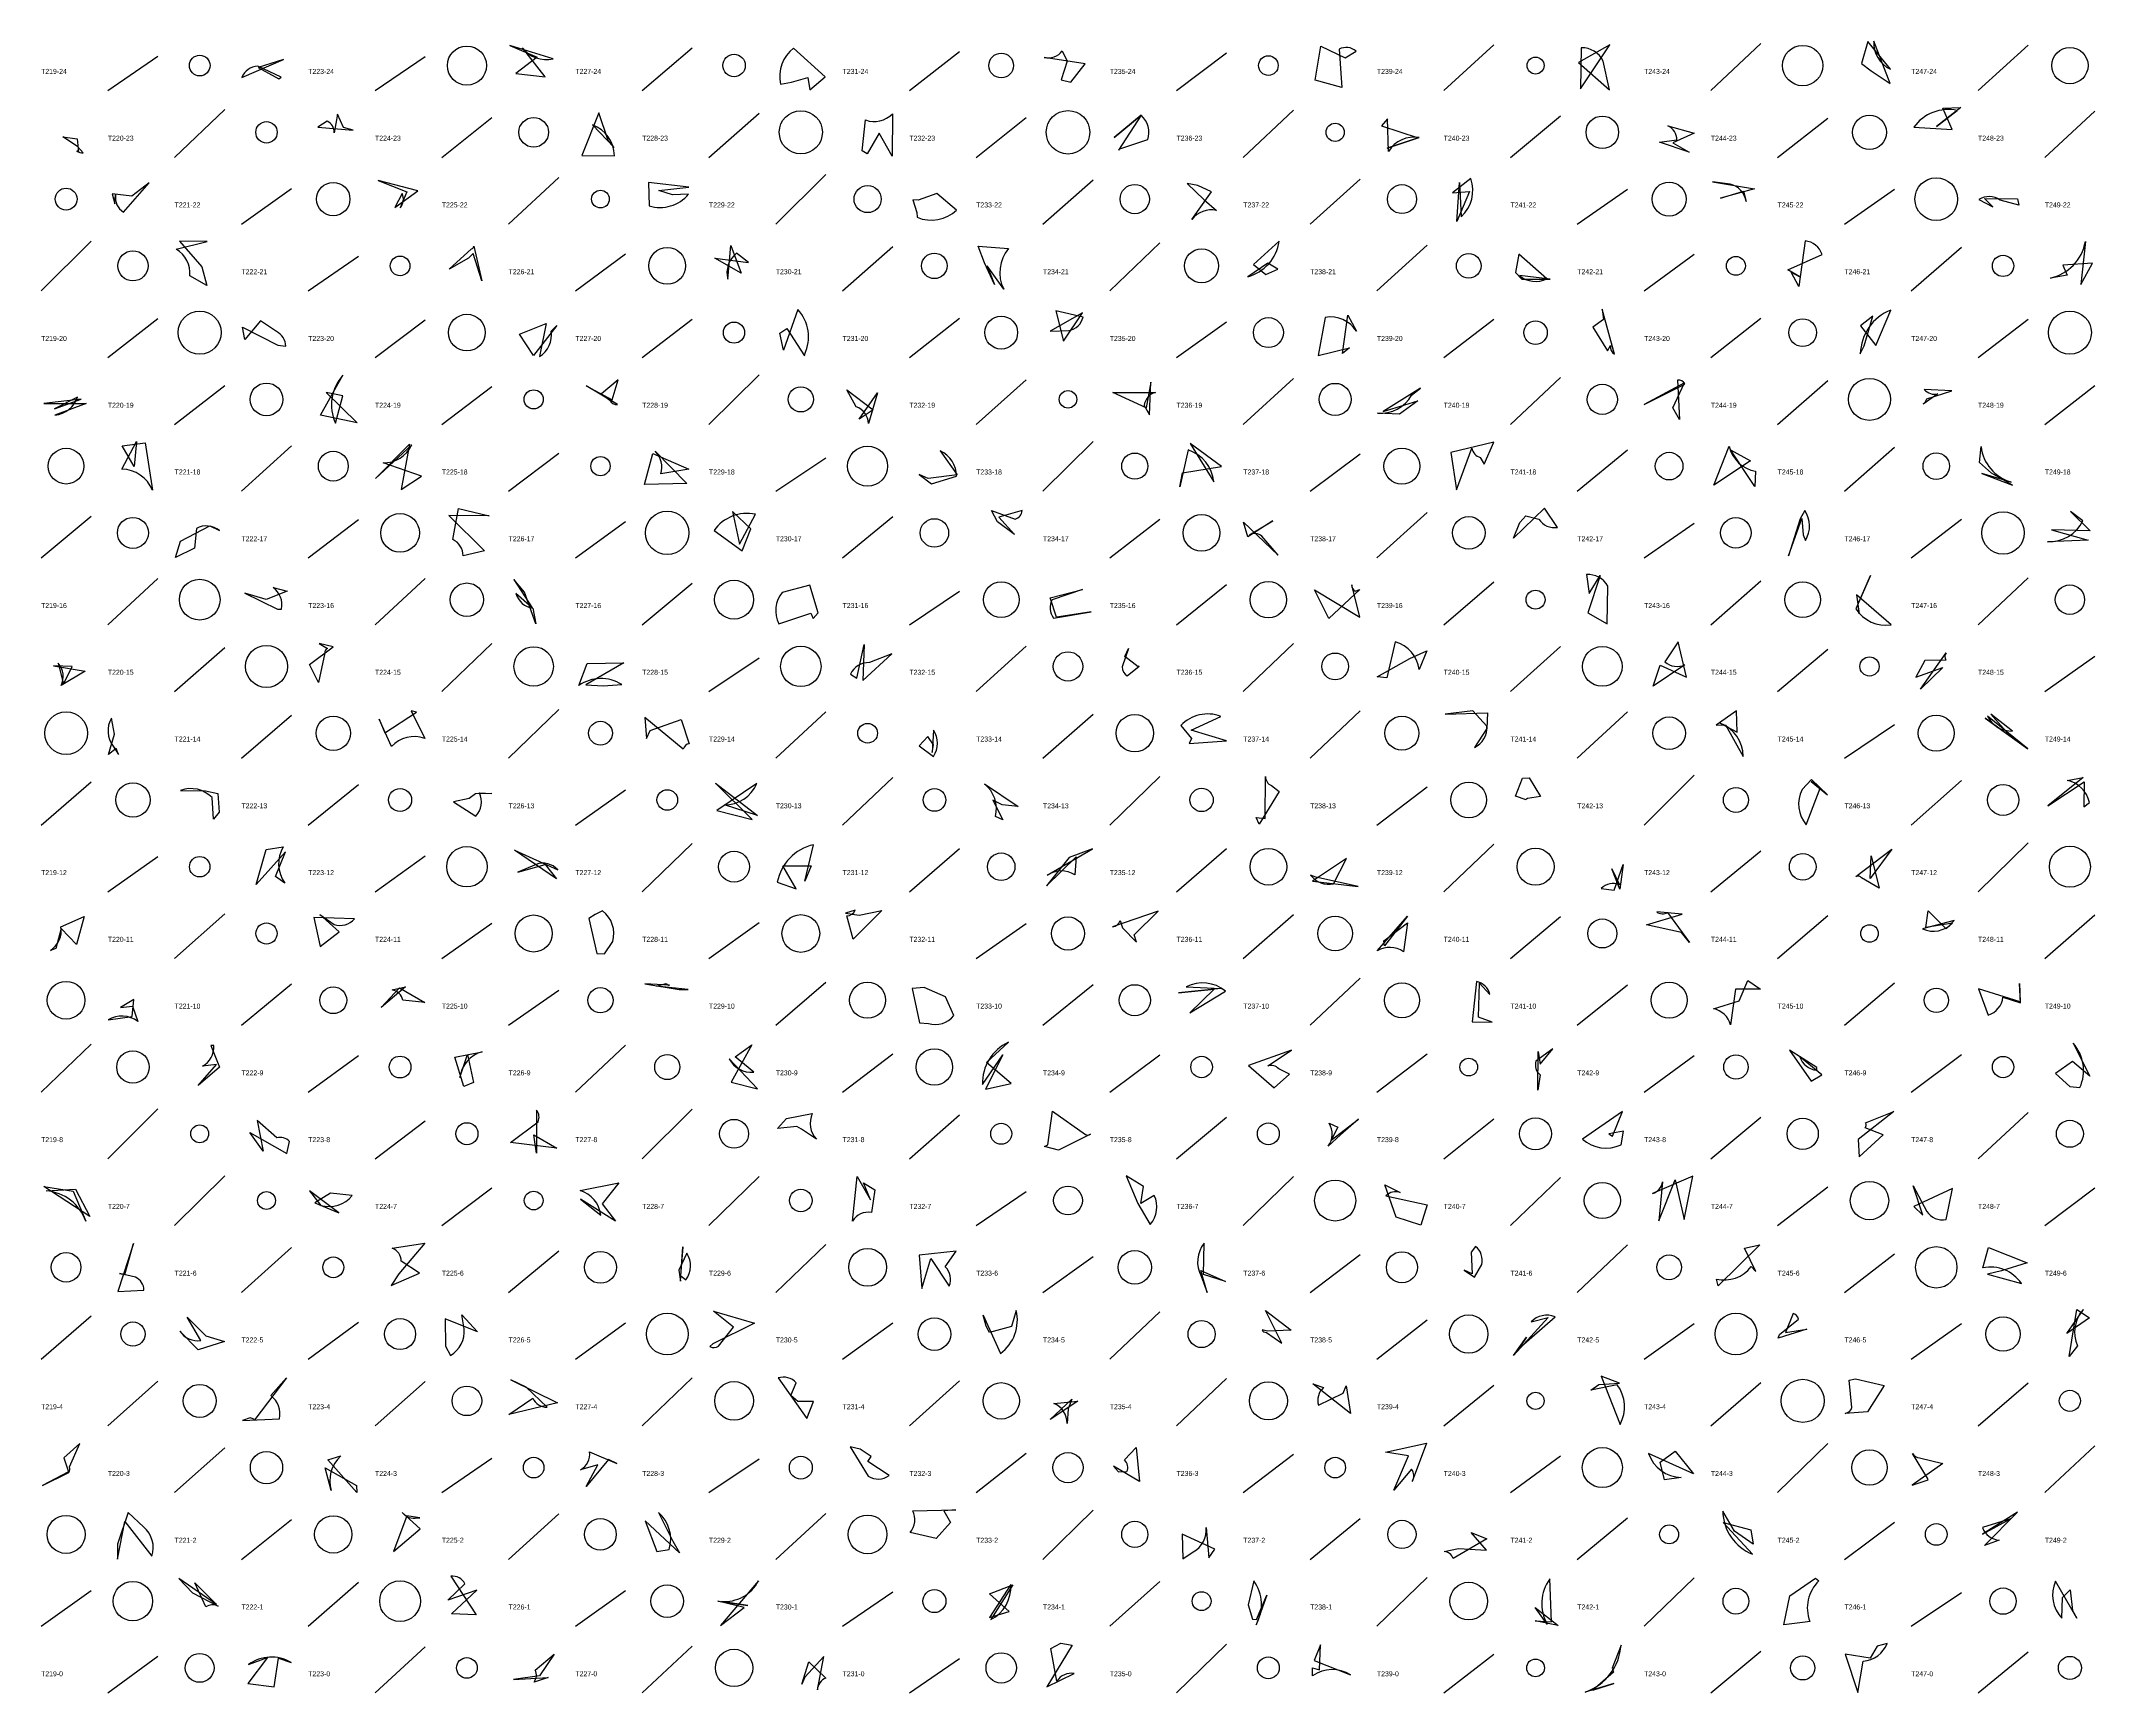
# Model space of a CAD drawing. Header units: millimetres. Extents: x -1 to 9990, y 0 to 15990.
# Drawn here: x 8760 to 9990, y 0 to 990 of the extents above; entities that cross this region are included whole.
import ezdxf

# ---------------------------------------------------------------- set-up
doc = ezdxf.new("R2010")
doc.units = ezdxf.units.MM
doc.layers.add('TEXT', color=3, linetype='Continuous')
doc.layers.add('WALL', color=1, linetype='Continuous')

msp = doc.modelspace()

# ---------------------------------------------------------------- linework, layer by layer
for points in [[(9044.3, 970.3), (9061.9, 968.3), (9048.3, 985.6, 0.3), (9066.6, 979.1), (9040.7, 987.1), (9057.1, 980.1)], [(9220.4, 960.4), (9229.6, 968.3), (9210.7, 985.4, 0.3), (9202.9, 963.9), (9209.5, 965.1), (9219.1, 967.8)], [(9526.4, 986.7), (9541, 979.7), (9547.5, 983.7, 0.3), (9537.4, 984.8), (9539, 961.9), (9523.1, 966.2)], [(9680.8, 976.9), (9699.2, 960.4), (9695.5, 977.6, 0.3), (9682.4, 985.6), (9681.9, 961.1), (9699.4, 987.4)], [(9855.9, 971.9), (9867.3, 964.2), (9857.5, 989.7, 0.3), (9867.5, 972.8), (9854.1, 989.4), (9850.3, 976.3)], [(8902.3, 967.1), (8903.8, 968.1), (8889.8, 974.7, 0.3), (8880.2, 967.8), (8905.2, 978.6), (8890.1, 973.9)], [(9376.7, 965.1), (9385.2, 976), (9360.7, 979.8, 0.3), (9371.6, 983.8), (9374.5, 977.7), (9371, 966.5)], [(9909.6, 949.8), (9895.2, 938.5), (9907.5, 948.1, 0.3), (9881.5, 938), (9904.5, 936.6), (9899, 949.5)], [(8941.2, 937.9), (8937.6, 945.9), (8935.5, 934.7, 0.3), (8931.4, 941.7), (8925.8, 938.1), (8947, 936.3)], [(9094, 946.7), (9083.8, 921.2), (9103.4, 921, 0.3), (9090.3, 939.5), (9103.2, 926), (9099.6, 930)], [(9254.8, 922.2), (9251.7, 924), (9253.7, 942.4, 0.3), (9269.9, 946.1), (9269.6, 920.7), (9262, 934.4)], [(9405.2, 924.3), (9406.1, 925.2), (9422.8, 930.6, 0.3), (9418.8, 945.2), (9402.6, 931.8), (9418.8, 945.2)], [(9584.7, 931.6), (9566.2, 925.5), (9585.3, 931.9, 0.3), (9566.9, 923.6), (9566.4, 943), (9562.7, 938.9)], [(9747, 923.1), (9729.2, 929.1), (9739.6, 930.4, 0.3), (9734.2, 938.9), (9749.9, 934.4), (9737.3, 928.8)], [(8781.6, 931.1), (8782.4, 923.1), (8781.5, 924, 0.3), (8785.3, 922.8), (8781.8, 926.5), (8773, 932.2)], [(8802.5, 898.2), (8804.1, 892.2), (8804.6, 897.5, 0.3), (8809.3, 887.2), (8824.7, 904.7), (8814.3, 896.8)], [(8961.9, 906.1), (8979, 899.4), (8975.1, 889.8, 0.3), (8976.2, 898.3), (8971.9, 889.9), (8985.7, 900)], [(9148, 902.1), (9123.8, 904.9), (9124.1, 890.9, 0.3), (9147.8, 898), (9138.2, 897.5), (9129.9, 900.1)], [(9282.1, 894.6), (9284.5, 887), (9284.6, 884.1, 0.3), (9308.3, 888.4), (9296.4, 898.4), (9285.3, 894.3)], [(9446.3, 904.3), (9456.5, 894.6), (9463.9, 888.2, 0.3), (9449.2, 882.7), (9460.9, 899.4), (9452.7, 903.2)], [(9607.9, 881.6), (9609.5, 905), (9610.4, 884.4, 0.3), (9616.3, 907.3), (9605.3, 898.7), (9615.4, 899.5)], [(9765.7, 895.5), (9779.6, 899.8), (9781.2, 893.6, 0.3), (9771.6, 903.9), (9761, 905.4), (9786.2, 901.2)], [(9943.7, 895.1), (9944.4, 891.4), (9933.2, 894.4, 0.3), (9920.5, 894.8), (9928.9, 890.3), (9923.9, 895.3)], [(8856.3, 854.5), (8859.3, 843.3), (8849, 849, 0.3), (8840.9, 865), (8859.5, 869.6), (8842.9, 869.8)], [(9016, 859.7), (9004.3, 853), (9017.8, 865.1, 0.3), (9019.1, 866.8), (9023.9, 846.1), (9018.7, 862.4)], [(9163.5, 859.7), (9183.6, 857.1), (9176.4, 862.6, 0.3), (9171.3, 847), (9173, 867.2), (9179.3, 850.7)], [(9324.9, 856.8), (9321.2, 866.8), (9339.4, 865.3, 0.3), (9336.5, 841), (9326.5, 855.1), (9331, 843.9)], [(9500.6, 853.1), (9494.6, 856.6), (9482.6, 848.5, 0.3), (9501.5, 869.7), (9486, 855.8), (9493.4, 849.9)], [(9646.7, 847.1), (9663.7, 847.1), (9645.3, 849.2, 0.3), (9661.8, 847.2), (9645, 861.9), (9643, 851)], [(9813.2, 848.5), (9806.1, 852.6), (9826.6, 861.8, 0.3), (9816.4, 869.9), (9812.6, 842.7), (9808.1, 851.2)], [(9970.8, 855.4), (9973.3, 849.5), (9963.3, 847.6, 0.3), (9984.3, 869.5), (9981.5, 843.8), (9988.5, 856.7)], [(9206.6, 817.5), (9217.2, 801), (9217.3, 802.1, 0.3), (9213.3, 828.8), (9204.7, 804.4), (9202.4, 814.6)], [(9383.7, 826.8), (9364.4, 815.8), (9375.6, 816.2, 0.3), (9384, 824.3), (9367.8, 828.1), (9372.3, 809.9)], [(9539.3, 802.4), (9542.5, 825.4), (9547.7, 815.9, 0.3), (9529.1, 824.1), (9524.8, 801.2), (9543.5, 805.8)], [(9689.3, 818.2), (9698.1, 804), (9699.8, 807.2, 0.3), (9702.2, 802.1), (9694.9, 829.1), (9695.6, 822.9)], [(9849.7, 819), (9858.7, 807.3), (9867.7, 828.5, 0.3), (9849.5, 802.3), (9851.8, 807.1), (9856.9, 824.8)], [(8880.7, 818.2), (8901.8, 807.4), (8906.5, 806.8, 0.3), (8900.9, 815.6), (8891.5, 822), (8882.1, 810.8)], [(9046.5, 814), (9062.5, 820.5), (9058.5, 800.6, 0.3), (9065.4, 815.9), (9068.9, 819.3), (9054.9, 801.2)], [(8949.2, 761), (8927.3, 765.6), (8940.8, 789.5, 0.3), (8936.3, 760.7), (8940.7, 777.1), (8930.7, 779.2)], [(8761.7, 772.5), (8787, 772.6), (8768.3, 765.6, 0.3), (8781.9, 776.4), (8768.1, 769.4), (8784.1, 775.2)], [(9105.7, 786.8), (9095.6, 778.4), (9100.6, 774.5, 0.3), (9105.2, 771.9), (9086.5, 783.2), (9102.1, 774.7)], [(9250, 763.1), (9261, 779), (9255.5, 760.6, 0.3), (9248.2, 770.6), (9242.5, 780.7), (9258.3, 768.8)], [(9421.8, 769.9), (9401.9, 779.1), (9427.4, 779.2, 0.3), (9420.6, 771.3), (9423.8, 765.7), (9424.6, 785.3)], [(9584.5, 774.1), (9573.5, 766.2), (9560.4, 766.7, 0.3), (9580.7, 777.6), (9586.1, 781.7), (9563.7, 767.7)], [(9744.3, 784.9), (9720.1, 771.9), (9744.5, 784.2, 0.3), (9740.1, 786.6), (9741.3, 763), (9737.3, 769.9)], [(9889.4, 775.3), (9904.4, 780.2), (9887.8, 781, 0.3), (9896, 778.4), (9887.2, 772.1), (9888.3, 773.3)], [(8808.5, 747.2), (8822.4, 748.9), (8826.7, 720.6, 0.3), (8808.4, 733.2), (8817.2, 749.8), (8815.7, 734.7)], [(8975.7, 721), (8987.9, 729), (8964.8, 737, 0.3), (8982, 747.7), (8960.2, 727.6), (8980.6, 748.2)], [(9126.3, 742.5), (9147.9, 733.1), (9131.1, 730.4, 0.3), (9127.7, 743.9), (9146.7, 724.7), (9121.4, 724)], [(9285.8, 730), (9293.3, 724.4), (9308.2, 728.9, 0.3), (9298.4, 744.1), (9308.7, 729.8), (9291.3, 727.5)], [(9467, 734.7), (9448.2, 748.5), (9462.3, 725.5, 0.3), (9446.9, 744.7), (9441.9, 722.6), (9443.6, 731)], [(9604.3, 743.2), (9607.6, 720.8), (9616.9, 745.8, 0.3), (9621.9, 740.2), (9624.3, 736.2), (9630, 749.4)], [(9783.8, 738.1), (9761.8, 723.6), (9770.9, 747, 0.3), (9786.8, 731.9), (9786.4, 722.9), (9771.7, 744.7)], [(9928.1, 730.7), (9920.8, 737.2), (9921.8, 746.7, 0.3), (9939.8, 725.4), (9922.2, 730.5), (9940.6, 723.7)], [(9004.2, 705.5), (9025.6, 684.2), (9012.7, 681.3, 0.3), (9006.5, 691), (9010, 709.6), (9028.3, 705.2)], [(9174, 707.9), (9178.2, 688.2), (9187.8, 706.2, 0.3), (9163, 696.4), (9179.9, 684.3), (9185.1, 697.5)], [(9332.7, 701.6), (9329.2, 708.5), (9343.4, 703.3, 0.3), (9347.6, 708.4), (9333.5, 704.5), (9343, 694)], [(9480.1, 701.5), (9500.9, 681.7), (9491.1, 693.1, 0.3), (9483.7, 693.8), (9497.7, 702.3), (9482.6, 692.7)], [(9645.6, 701.3), (9649.1, 705.2), (9656.9, 703.3, 0.3), (9668.2, 698.3), (9660.4, 709.8), (9641.8, 691.9)], [(9814.4, 703.7), (9815.2, 693.8), (9816.6, 690.5, 0.3), (9816.2, 708.4), (9813.4, 703.5), (9806.4, 681.2)], [(9963.9, 696.8), (9985.9, 690.7), (9961.6, 689.7, 0.3), (9982.8, 702.3), (9975.4, 707.8), (9987.1, 696.3)], [(8843.4, 690.1), (8861.1, 699.2), (8866.9, 696.4, 0.3), (8853, 697.7), (8851.8, 685.9), (8840.5, 680.3)], [(9043.2, 667.1), (9054.1, 650.2), (9044.4, 658.7, 0.3), (9054.5, 649.9), (9056.2, 640.6), (9049.6, 659.4)], [(9686.3, 647.1), (9697.8, 640.6), (9698.3, 663.1, 0.3), (9685.5, 670), (9687.1, 658.6), (9693.8, 669.4)], [(9848.3, 652.5), (9855.6, 669.4), (9846.9, 649.5, 0.3), (9867.9, 640), (9847.3, 657.9), (9848.8, 646.5)], [(8882.1, 658.9), (8901.5, 649.3), (8903.9, 649.4, 0.3), (8899, 662.2), (8907.3, 660), (8894.8, 655.1)], [(9225.3, 647.2), (9220.3, 663.7), (9203.9, 659.3, 0.3), (9201.8, 640.6), (9220.9, 647), (9222.4, 643.8)], [(9364.3, 656.2), (9383.6, 661), (9365.6, 655, 0.3), (9366.4, 644), (9388.9, 647.7), (9368.1, 644.5)], [(9522.7, 660.8), (9549.7, 644.5), (9545, 663.9, 0.3), (9547, 660.1), (9549.8, 661.1), (9531.3, 643.7)], [(8935, 626.8), (8926.6, 628.7), (8931.5, 625.8, 0.3), (8929.9, 623.2), (8926.2, 605.4), (8920.7, 616.2)], [(9252.2, 606.6), (9269.5, 622.6), (9256.1, 617.3, 0.3), (9244.7, 610.4), (9248.5, 608), (9252.9, 628.1)], [(9579.7, 619.7), (9589.8, 624.3), (9585.4, 613.1, 0.3), (9571, 629.7), (9565.9, 608.1), (9560.2, 608.8)], [(9745.5, 608.6), (9740.5, 629.7), (9732.5, 617.8, 0.3), (9744.5, 616), (9725.5, 603.2), (9729.7, 615.7)], [(8767.4, 615.3), (8786.4, 612.1), (8772, 603.6, 0.3), (8770.3, 616.9), (8773.4, 604.3), (8778.6, 614.9)], [(9086.3, 604), (9096.6, 603.4), (9107.8, 604.2, 0.3), (9082, 603.6), (9087.1, 616.8), (9108.9, 617.2)], [(9409.1, 621), (9411.3, 625.7), (9407.5, 614.7, 0.3), (9410.5, 609.4), (9417.7, 615.2), (9417.1, 614.8)], [(9898.9, 614.3), (9885.5, 601.3), (9900.9, 623.2, 0.3), (9900.7, 618.8), (9888.2, 618.6), (9882.7, 608.6)], [(8800.4, 562.3), (8803.9, 574.5), (8802.1, 584, 0.3), (8803.1, 567.2), (8806.3, 562.2), (8805, 565.8)], [(8984.8, 587.7), (8981.7, 588.4), (8989.8, 571.9, 0.3), (8969.8, 567), (8962.4, 583.4), (8965.8, 575.3)], [(9124.7, 576.7), (9143.3, 583.2), (9148.2, 568.7, 0.3), (9144.5, 565.5), (9121.6, 584.5), (9122.5, 571.9)], [(9469.9, 570.5), (9448.7, 576.8), (9466.5, 585.1, 0.3), (9442.5, 579.6), (9448.9, 571.8), (9447.6, 568.8)], [(9626.2, 587.3), (9625.9, 577.9), (9618.4, 566.4, 0.3), (9625.9, 579.3), (9617.5, 588.4), (9600.9, 586.4)], [(9763.1, 579.8), (9768.8, 580.1), (9779.4, 561.1, 0.3), (9765.6, 581.1), (9775.8, 575.7), (9775.4, 588.4)], [(9924.2, 584), (9949.8, 565.6), (9925.7, 585.2, 0.3), (9940.7, 576.3), (9927.7, 586.5), (9939.7, 572.9)], [(9291.1, 573.1), (9285.9, 567.5), (9294.4, 561.1, 0.3), (9294.5, 576.9), (9293.6, 563.5), (9294.4, 568.1)], [(8866.6, 527.6), (8863.3, 523.4), (8862.4, 536.4, 0.3), (8843.5, 540.7), (8858.5, 540.4), (8865.8, 538.8)], [(9163.9, 545), (9189, 525.7), (9169.2, 532, 0.3), (9188.6, 544.8), (9164.6, 528.6), (9185.9, 523.3)], [(9329.9, 534.9), (9336, 523), (9331.5, 525.1, 0.3), (9324.9, 544.6), (9345.1, 531), (9335.5, 532)], [(9487.7, 524.4), (9493.1, 523.8), (9493.3, 549.1, 0.3), (9496.8, 543.6), (9501.4, 540.1), (9489.5, 520.6)], [(9651.2, 548.3), (9658, 537.1), (9650.2, 535.8, 0.3), (9649.4, 535), (9642.9, 537.3), (9647.1, 548)], [(9829.9, 538.1), (9820.2, 547.2), (9814.6, 541.2, 0.3), (9817.1, 520.1), (9825.5, 542.1), (9820, 546)], [(9983.5, 545.9), (9983.4, 530.9), (9986.7, 533.5, 0.3), (9973.4, 546.7), (9983, 548.4), (9961.8, 531.5)], [(9016.3, 535.8), (9006.9, 533.8), (9020.4, 525.3, 0.3), (9022.5, 539.2), (9029.9, 538.9), (9020.2, 538.6)], [(8888.9, 484.3), (8894.9, 505.3), (8905, 506.9, 0.3), (8906, 485.2), (8900.3, 489.1), (8906.4, 504)], [(9068.6, 487.7), (9043.5, 505), (9069.5, 493.2, 0.3), (9056.4, 496.4), (9045.5, 491.8), (9061.9, 496.4)], [(9221.1, 495.5), (9217.3, 486.4), (9222.6, 508.2, 0.3), (9200.9, 485.7), (9212.3, 481.8), (9204.3, 495.6)], [(9362.1, 483.5), (9379.8, 500.9), (9379, 490.2, 0.3), (9362.6, 489.9), (9389.6, 505.7), (9375.7, 500.5)], [(9855.9, 501.6), (9860.7, 482.1), (9850.3, 488.4, 0.3), (9846.9, 489.2), (9868.4, 505.6), (9855.4, 487.9)], [(9548.8, 483.1), (9523.4, 488.7), (9520.3, 490, 0.3), (9534.1, 484.8), (9541.8, 500), (9521.4, 486.3)], [(9705.4, 481.6), (9700.7, 493.8), (9705.3, 484.2, 0.3), (9694.3, 481.9), (9702, 481), (9707.4, 496.4)], [(9092.8, 443.1), (9097.4, 442.9), (9102.4, 450.3, 0.3), (9096.3, 468.6), (9091.8, 466.3), (9088, 464)], [(9263.5, 468.7), (9246.3, 451.7), (9242.6, 465.5, 0.3), (9247.6, 469), (9241.7, 467.2), (9250, 465.9)], [(9414.6, 454.2), (9429, 468.4), (9401.7, 458.9, 0.3), (9406.2, 462.7), (9407.7, 458.4), (9416.1, 449.8)], [(9721.4, 460.2), (9742.9, 466.5), (9727.6, 467.9, 0.3), (9734, 467.6), (9747.3, 449.6), (9742.4, 455.6)], [(9900.9, 457.8), (9905.7, 462.8), (9886.7, 457.7, 0.3), (9904.8, 461.1), (9888.8, 458.6), (9890.1, 468.6)], [(8772.1, 457.9), (8768.8, 446.1), (8765.6, 444.9, 0.3), (8771.9, 459), (8785.8, 465.1), (8781.3, 448.5)], [(8938.5, 455.9), (8926.9, 466.4), (8935.5, 460.4, 0.3), (8947.7, 463.7), (8923.3, 464.6), (8927.1, 447.2)], [(9564.2, 450.6), (9578.4, 461.4), (9575.9, 444.1, 0.3), (9560.2, 444.6), (9578.4, 465.4), (9564.5, 447.7)], [(8974.6, 422.4), (8989.8, 413.6), (8976.7, 415.1, 0.3), (8970.3, 421.2), (8978.2, 423), (8963.6, 410.6)], [(9147.5, 421.4), (9128.6, 423.5), (9134.3, 425, 0.3), (9136.4, 424), (9121.6, 424.9), (9142.1, 421.4)], [(9281.6, 422), (9286, 401.4), (9291.4, 401.1, 0.3), (9306.7, 405.8), (9301.7, 417), (9288.8, 422.6)], [(9462.5, 421.7), (9447.9, 407.4), (9469.3, 420.5, 0.3), (9445.8, 423), (9466.7, 422), (9441.2, 419.5)], [(9620.8, 404.8), (9621.5, 425.3), (9627.7, 418.4, 0.3), (9619.6, 426.2), (9617, 402.1), (9629.1, 401.9)], [(9789.8, 421.6), (9774.7, 421.6), (9771.7, 400.2, 0.3), (9761.5, 409.9), (9777, 414.7), (9782.1, 426.8)], [(9945.3, 414), (9920.2, 421.9), (9926.1, 406.1, 0.3), (9934.9, 416.9), (9945.5, 413.5), (9944.9, 425)], [(8807.5, 410.7), (8814.8, 411.5), (8817.9, 402.3, 0.3), (8800.1, 403.3), (8814.5, 405.2), (8815.6, 415.5)], [(8854.1, 363.9), (8865, 376.6), (8856.6, 375.5, 0.3), (8863.4, 387.9), (8861.7, 387.9), (8866.8, 375)], [(9013.1, 363.4), (9007.8, 381), (9024.1, 384.2, 0.3), (9010.8, 368.7), (9015.4, 382.5), (9018.9, 365.8)], [(9173.3, 366), (9189, 361.9), (9172, 380, 0.3), (9186.8, 371.9), (9175.6, 381.1), (9185.6, 388.3)], [(9340.9, 365.2), (9326.2, 377.8), (9339.3, 389.9, 0.3), (9323.8, 364.6), (9335.9, 382.4), (9325.5, 361.8)], [(9498.5, 362.5), (9507.7, 370.8), (9501.2, 373.9, 0.3), (9494.6, 375.7), (9508.9, 385), (9483, 375.9)], [(9657.7, 376.7), (9665.4, 385.8), (9655.2, 378.6, 0.3), (9657.8, 370.3), (9656.3, 361.1), (9656.5, 384.3)], [(9820.1, 366.6), (9826.4, 370.3), (9813.1, 381.3, 0.3), (9823.5, 373.1), (9823.4, 374.8), (9807, 385.1)], [(9966.3, 371.2), (9974.9, 363.3), (9981, 362.7, 0.3), (9976.9, 389.2), (9987, 369.6), (9976.6, 378.3)], [(9068.8, 326.3), (9041.2, 329.7), (9057.6, 342.2, 0.3), (9056.7, 349.1), (9056.7, 323.4), (9055.1, 334.3)], [(9201.1, 338.2), (9206.4, 344.1), (9221.8, 347.1, 0.3), (9224.4, 331.7), (9215.3, 337.7), (9212.7, 339.3)], [(9362.9, 328.3), (9365.8, 348.5), (9385.4, 334.6, 0.3), (9388.5, 334.8), (9369.4, 325.1), (9360.9, 327.4)], [(9701, 333.5), (9707, 348.4), (9683.1, 331.8, 0.3), (9706.2, 328.4), (9707.6, 336.6), (9698.9, 334.9)], [(9848.8, 321.2), (9863.2, 334.4), (9852.5, 338.6, 0.3), (9852.7, 341.5), (9869.6, 348.3), (9848.3, 331.5)], [(8885, 335.7), (8907.1, 323.2), (8908.7, 330.4, 0.3), (8901.2, 332.5), (8889.5, 343), (8893, 324.5)], [(9549, 343.7), (9538.1, 334.4), (9530.9, 327.6, 0.3), (9531.4, 341.3), (9536.6, 338.9), (9532.7, 331.2)], [(9252.5, 305.6), (9259.4, 301.5), (9257.3, 287.9, 0.3), (9245.9, 282.6), (9248.7, 309.5), (9256.7, 295.5)], [(9409.9, 309.9), (9416.8, 293.2), (9424.3, 280.7, 0.3), (9426.7, 298), (9418.7, 293.2), (9420.3, 303.4)], [(9744, 283.6), (9749.1, 309.7), (9725, 299.2, 0.3), (9731.1, 306.2), (9728.8, 282.9), (9738.7, 307.4)], [(8761.6, 303.4), (8779.3, 300.7), (8786.8, 282.6, 0.3), (8763, 300.8), (8780.7, 301.8), (8789.1, 285.5)], [(8938.4, 287.7), (8920.7, 300.8), (8927.6, 292.1, 0.3), (8946.3, 298), (8933.4, 299.4), (8924, 293.6)], [(9104.1, 282.7), (9083.1, 295.9), (9095.2, 286.2, 0.3), (9082.9, 301), (9106.1, 305.6), (9096, 293.1)], [(9571.6, 285.1), (9564.8, 304.5), (9574, 299.8, 0.3), (9565.4, 297.8), (9590, 292.5), (9586.4, 280.3)], [(9886.9, 286.2), (9881.2, 303.8), (9889.4, 288.5, 0.3), (9900.9, 283.6), (9904.7, 302.2), (9881.5, 291.4)], [(8815.4, 269.2), (8805.9, 240.6), (8821.6, 241.3, 0.3), (8816.5, 249.1), (8807, 251.3), (8810.1, 250.7)], [(8969.7, 244.2), (8986.6, 251.4), (8975.7, 258.7, 0.3), (8970.3, 266.5), (8989.8, 269.4), (8974.3, 251)], [(9144.3, 267.3), (9143, 250.1), (9146.2, 247.5, 0.3), (9146.8, 263.5), (9141.9, 253.3), (9143, 246.7)], [(9287.5, 242.3), (9292.9, 260.2), (9303.9, 243.8, 0.3), (9301.5, 255.3), (9308, 264.6), (9285.8, 262.2)], [(9469.4, 246.5), (9456.2, 250.7), (9456.5, 269.5, 0.3), (9454.8, 249.7), (9458.3, 240), (9454.5, 253.1)], [(9612.3, 253.3), (9618.4, 249), (9622.8, 256.6, 0.3), (9619, 267.5), (9616.4, 264.1), (9617.1, 251)], [(9789.3, 268.4), (9764.3, 244), (9763.3, 248, 0.3), (9784.1, 255.4), (9787, 252.4), (9780.1, 266.4)], [(9934, 252.9), (9925.7, 250.8), (9946, 245.3, 0.3), (9922.9, 254.7), (9926.2, 266.8), (9949.4, 257.6)], [(8869.9, 210.6), (8854, 205.6), (8843.1, 216.8, 0.3), (8855.7, 211.2), (8847.5, 225.1), (8858.6, 213.9)], [(9002, 224.2), (9002.2, 207.8), (9005.1, 202.2, 0.3), (9013.3, 218.2), (9012, 226.6), (9021.3, 216.4)], [(9187.3, 221.5), (9162.2, 209.1), (9160.6, 207.5, 0.3), (9165.7, 207.8), (9174.7, 219.1), (9162.7, 228.7)], [(9325.9, 219.7), (9324.2, 226.4), (9334.6, 203.4, 0.3), (9344, 229.2), (9341.1, 219.5), (9328, 215.9)], [(9508.6, 217.4), (9494.4, 216.7), (9491.3, 217.5, 0.3), (9493.9, 216), (9503, 209.5), (9493.3, 229.2)], [(9649.6, 213.1), (9645, 206.4), (9666.7, 225.4, 0.3), (9652.3, 222.3), (9662.5, 224.9), (9641.8, 202.1)], [(9800.4, 212.6), (9801.1, 214.7), (9812.4, 224, 0.3), (9809.2, 227.3), (9804.7, 216), (9817.4, 218)], [(9986.7, 224.7), (9973.1, 215.4), (9983.1, 229.8, 0.3), (9979.6, 208), (9974.5, 201.6), (9979.2, 229.7)], [(8885.2, 164.8), (8880.6, 163.2), (8902.7, 164.2, 0.3), (8897.5, 178.2), (8907, 188.8), (8888, 163.9)], [(9069.3, 173.8), (9040.1, 166.9), (9054.5, 176.6, 0.3), (9063, 171.2), (9050.6, 183.1), (9041.4, 187.5)], [(9213.2, 174.7), (9209, 178.3), (9212.3, 185.8, 0.3), (9201.4, 188.7), (9218.6, 164.5), (9222.5, 174.7)], [(9544.2, 167.5), (9521.7, 185.2), (9528, 182.9, 0.3), (9525, 172.4), (9539.8, 179.7), (9541.6, 184)], [(9705.3, 185.6), (9694.4, 189.8), (9705.6, 160.9, 0.3), (9703.9, 184.6), (9688.1, 181.3), (9693, 184.8)], [(9863.7, 184.1), (9853.8, 168.4), (9840.5, 167.5, 0.3), (9844.5, 171.1), (9842.8, 187.3), (9846.6, 188.1)], [(9377.3, 176), (9375, 170.2), (9374.5, 161.4, 0.3), (9366.6, 173.5), (9380.9, 174.9), (9364.4, 163.8)], [(8776.4, 132.4), (8760.8, 124.2), (8776.6, 132.1, 0.3), (8777, 135.4), (8783.3, 149.4), (8773.7, 140.8)], [(9565.2, 144.3), (9589.7, 149.7), (9581.2, 126.7, 0.3), (9580.7, 134.1), (9570.2, 121.4), (9579, 142)], [(8949, 120.1), (8931.8, 139.7), (8939.6, 142, 0.3), (8933.8, 121.3), (8930.1, 134.8), (8948.9, 124.2)], [(9086.5, 123.7), (9093.5, 136.7), (9083, 133.7, 0.3), (9088.5, 144.5), (9104.9, 137.5), (9099.9, 139.9)], [(9250.6, 146), (9244.6, 147.5), (9255.3, 129.8, 0.3), (9268, 130.3), (9255.1, 138.7), (9257.1, 141.7)], [(9402.3, 135.9), (9405.3, 132.4), (9410.3, 132.6, 0.3), (9408.9, 139.6), (9415.9, 147), (9417.8, 126.6)], [(9738.6, 144.8), (9749.6, 131.3), (9722.6, 143.4, 0.3), (9742.2, 129), (9732.3, 127.6), (9729.6, 138.2)], [(9890.1, 127.6), (9889.7, 128.7), (9880.8, 143.5, 0.3), (9885, 140.9), (9899, 137.4), (9880.5, 124.4)], [(8805.7, 80.1), (8810.1, 102.8), (8826.4, 81.9, 0.3), (8821.5, 99.4), (8812.2, 108.2), (8805.7, 89.2)], [(8971.1, 84.7), (8987.1, 98.3), (8976.3, 108.1, 0.3), (8985.3, 105), (8986.8, 104.9), (8979.1, 106.1)], [(9121.7, 103.2), (9128.8, 84.8), (9136.1, 85.9, 0.3), (9129.7, 108.2), (9138.4, 91), (9142.4, 84)], [(9304.7, 102.2), (9296, 92.5), (9280.5, 96.2, 0.3), (9282, 109.1), (9307.8, 109.7), (9300.7, 109.2)], [(9443.3, 95.2), (9443.7, 80.3), (9450, 84.6, 0.3), (9457.8, 99.1), (9459.4, 80.9), (9463, 86.1)], [(9785.4, 89.1), (9774.2, 97), (9767.1, 109, 0.3), (9784.9, 83.1), (9767.3, 102.1), (9784, 97.8)], [(9922.7, 95.1), (9939.5, 104.3), (9922.6, 99.1, 0.3), (9932.7, 91.6), (9923.8, 88.3), (9943.6, 108.3)], [(9616.4, 96.2), (9625.9, 92.3), (9605.6, 80.6, 0.3), (9600.3, 84.7), (9608.9, 86.5), (9625.6, 85.6)], [(8842.4, 68.6), (8850.7, 59.9), (8866, 51.9, 0.3), (8858.7, 51.5), (8852.1, 66), (8865.1, 52.9)], [(9020.9, 61.6), (9003.6, 55.5), (9013.8, 65.4, 0.3), (9005.4, 70), (9020.6, 46.8), (9005.8, 47.4)], [(9165.2, 55), (9183.3, 52.4), (9167.4, 54.8, 0.3), (9189.6, 67.1), (9166.9, 40.4), (9181.1, 51.2)], [(9327.9, 59.3), (9342, 64.7), (9328.8, 43.9, 0.3), (9340.7, 64.9), (9327.9, 45.1), (9339.8, 48.7)], [(9487.9, 43.9), (9494.1, 58.6), (9487.6, 40.9, 0.3), (9486.3, 67.1), (9482.8, 52.7), (9485.5, 44.1)], [(9654.8, 43.2), (9664.5, 42.6), (9663.6, 68.3, 0.3), (9662, 41.3), (9654.7, 51.1), (9668.6, 40.4)], [(9807.2, 58.2), (9822.6, 68.7), (9824.7, 67.1, 0.3), (9819.2, 42.9), (9816.4, 42.4), (9803.6, 40.9)], [(9976.5, 49.4), (9979.2, 44.7), (9966.4, 66.9, 0.3), (9970.2, 44.7), (9970.6, 57.2), (9975.1, 61.7)], [(9377.5, 28.6), (9362.4, 3.7), (9378.7, 11.6, 0.3), (9368.3, 7.1), (9364.7, 26.6), (9370.7, 29.8)], [(9526.3, 28.9), (9522.4, 19.4), (9544.2, 10.9, 0.3), (9521.5, 10.3), (9521.5, 15.1), (9525.6, 13.8)], [(9689.4, 1.7), (9701.9, 5.7), (9684.8, 0.5, 0.3), (9706.2, 28.7), (9700.9, 14.9), (9701.7, 12.5)], [(9840.5, 23.2), (9848, 0.2), (9851.2, 19.1, 0.3), (9865.5, 29.7), (9859.5, 28), (9855.3, 20.9)], [(8899.6, 3.6), (8902.2, 20.9), (8909.7, 18.3, 0.3), (8884.3, 17), (8895.5, 21.3), (8883.8, 5.6)], [(9043, 8.1), (9063.6, 9.3), (9055.2, 6.5, 0.3), (9055.9, 13.7), (9067.2, 23.3), (9058.5, 10.3)], [(9215.5, 5.2), (9219.8, 18.7), (9230, 8.9, 0.3), (9224.9, 1.8), (9228.7, 21.9), (9217.3, 9.5)]]:
    msp.add_lwpolyline(points, format="xyb", close=True)
for centre, radius in [((9015, 975), 11.7), ((9815, 975), 12.1), ((9975, 975), 10.9), ((8855, 975), 6.19), ((9175, 975), 6.73), ((9335, 975), 7.4), ((9495, 975), 5.86), ((9655, 975), 5.11), ((9215, 935), 12.9), ((9375, 935), 13), ((8895, 935), 6.4), ((9055, 935), 8.9), ((9535, 935), 5.47), ((9695, 935), 9.76), ((9855, 935), 10.2), ((8775, 895), 6.56), ((8935, 895), 10), ((9095, 895), 5.31), ((9255, 895), 8.13), ((9415, 895), 8.79), ((9575, 895), 8.71), ((9735, 895), 10.2), ((9895, 895), 12.8), ((8815, 855), 9.04), ((9135, 855), 11), ((9295, 855), 7.64), ((9455, 855), 10.2), ((9615, 855), 7.39), ((9935, 855), 6.39), ((8975, 855), 5.89), ((9775, 855), 5.66), ((8855, 815), 12.9), ((9015, 815), 11), ((9335, 815), 9.84), ((9975, 815), 12.9), ((9175, 815), 6.35), ((9495, 815), 8.96), ((9655, 815), 7.03), ((9815, 815), 8.28), ((9855, 775), 12.6), ((8895, 775), 9.8), ((9055, 775), 5.73), ((9215, 775), 7.55), ((9375, 775), 5.26), ((9535, 775), 9.61), ((9695, 775), 9.05), ((8775, 735), 10.7), ((8935, 735), 8.95), ((9095, 735), 5.78), ((9255, 735), 12), ((9415, 735), 7.86), ((9575, 735), 10.8), ((9735, 735), 8.28), ((9895, 735), 7.95), ((8815, 695), 9.28), ((8975, 695), 11.6), ((9135, 695), 13), ((9295, 695), 8.53), ((9455, 695), 11), ((9615, 695), 9.76), ((9775, 695), 9.15), ((9935, 695), 12.7), ((8855, 655), 12.2), ((9015, 655), 9.99), ((9175, 655), 11.7), ((9335, 655), 10.7), ((9495, 655), 10.9), ((9815, 655), 10.7), ((9655, 655), 5.69), ((9975, 655), 8.8), ((8895, 615), 12.6), ((9055, 615), 11.8), ((9215, 615), 12.1), ((9375, 615), 8.8), ((9535, 615), 8.04), ((9695, 615), 11.9), ((9855, 615), 5.75), ((8775, 575), 12.8), ((8935, 575), 10.3), ((9095, 575), 7.12), ((9255, 575), 5.91), ((9415, 575), 11.2), ((9575, 575), 10.2), ((9735, 575), 9.77), ((9895, 575), 10.8), ((8815, 535), 10.3), ((8975, 535), 6.88), ((9295, 535), 6.77), ((9455, 535), 6.98), ((9615, 535), 10.7), ((9775, 535), 7.49), ((9935, 535), 9.34), ((9135, 535), 6.17), ((9015, 495), 12.1), ((9495, 495), 11), ((9655, 495), 11.1), ((9975, 495), 12.3), ((8855, 495), 6.13), ((9175, 495), 9.26), ((9335, 495), 8.25), ((9815, 495), 7.98), ((8895, 455), 6.36), ((9055, 455), 11.1), ((9215, 455), 11.3), ((9375, 455), 9.91), ((9535, 455), 10.3), ((9695, 455), 8.69), ((9855, 455), 5.23), ((8775, 415), 11.3), ((8935, 415), 8.03), ((9095, 415), 7.55), ((9255, 415), 10.8), ((9415, 415), 9.34), ((9575, 415), 10.5), ((9735, 415), 10.8), ((9895, 415), 7.28), ((8815, 375), 9.72), ((8975, 375), 6.52), ((9135, 375), 7.53), ((9295, 375), 10.9), ((9455, 375), 6.46), ((9775, 375), 7.31), ((9935, 375), 6.38), ((9615, 375), 5.3), ((9655, 335), 9.56), ((8855, 335), 5.36), ((9015, 335), 6.6), ((9175, 335), 8.64), ((9335, 335), 6.31), ((9495, 335), 6.56), ((9815, 335), 9.35), ((9975, 335), 8.09), ((8895, 295), 5.37), ((9055, 295), 5.61), ((9215, 295), 6.75), ((9375, 295), 8.63), ((9535, 295), 12.3), ((9695, 295), 10.8), ((9855, 295), 11.5), ((8775, 255), 8.88), ((8935, 255), 6.23), ((9095, 255), 9.55), ((9255, 255), 11.3), ((9415, 255), 10), ((9575, 255), 9.32), ((9735, 255), 7.4), ((9895, 255), 12.4), ((8815, 215), 7.25), ((8975, 215), 9.29), ((9135, 215), 12.5), ((9295, 215), 9.78), ((9455, 215), 8.12), ((9615, 215), 11.5), ((9775, 215), 12.5), ((9935, 215), 10.3), ((8855, 175), 9.88), ((9175, 175), 11.6), ((9335, 175), 10.9), ((9495, 175), 11.4), ((9815, 175), 12.9), ((9015, 175), 8.87), ((9655, 175), 5.15), ((9975, 175), 6.32), ((8895, 135), 9.68), ((9055, 135), 6.17), ((9215, 135), 6.88), ((9375, 135), 9.03), ((9535, 135), 6.19), ((9695, 135), 12), ((9855, 135), 10.6), ((8775, 95), 11.4), ((8935, 95), 11.2), ((9095, 95), 9.5), ((9255, 95), 11.6), ((9415, 95), 7.86), ((9575, 95), 8.43), ((9735, 95), 5.68), ((9895, 95), 6.5), ((8815, 55), 11.8), ((8975, 55), 12.2), ((9135, 55), 9.74), ((9295, 55), 6.88), ((9615, 55), 11.3), ((9775, 55), 7.73), ((9935, 55), 7.89), ((9455, 55), 5.65), ((9175, 15), 11.2), ((8855, 15), 8.63), ((9015, 15), 6.19), ((9335, 15), 9.1), ((9495, 15), 6.56), ((9655, 15), 5.31), ((9815, 15), 7.24), ((9975, 15), 6.91)]:
    msp.add_circle(centre, radius)
at = {"layer": 'WALL'}
for p, q in [((9120, 960), (9150, 985.7)), ((9600, 960), (9630, 987.4)), ((9760, 960), (9790, 988.3)), ((9920, 960), (9950, 987.2)), ((8800, 960), (8830, 980.7)), ((8960, 960), (8990, 980.5)), ((9280, 960), (9310, 983.4)), ((9440, 960), (9470, 982.6)), ((8840, 920), (8870, 948.7)), ((9480, 920), (9510, 948.3)), ((9960, 920), (9990, 947.7)), ((9000, 920), (9030, 943.8)), ((9160, 920), (9190, 946.5)), ((9320, 920), (9350, 943.8)), ((9640, 920), (9670, 944.9)), ((9800, 920), (9830, 943.5)), ((8880, 880), (8910, 901.4)), ((9040, 880), (9070, 907.9)), ((9200, 880), (9230, 909.8)), ((9360, 880), (9390, 906.6)), ((9520, 880), (9550, 907)), ((9680, 880), (9710, 901)), ((9840, 880), (9870, 900.9)), ((8760, 840), (8790, 869.7)), ((9080, 840), (9110, 862.1)), ((9240, 840), (9270, 866.6)), ((9400, 840), (9430, 868.7)), ((9560, 840), (9590, 867.3)), ((9720, 840), (9750, 861.9)), ((9880, 840), (9910, 866.1)), ((8920, 840), (8950, 860.8)), ((8800, 800), (8830, 823.5)), ((8960, 800), (8990, 822.6)), ((9120, 800), (9150, 823)), ((9280, 800), (9310, 823.6)), ((9440, 800), (9470, 821.5)), ((9600, 800), (9630, 823.1)), ((9760, 800), (9790, 823.7)), ((9920, 800), (9950, 823)), ((9160, 760), (9190, 789.7)), ((9480, 760), (9510, 787.6)), ((9640, 760), (9670, 788.2)), ((8840, 760), (8870, 783.3)), ((9000, 760), (9030, 782.7)), ((9320, 760), (9350, 786.7)), ((9800, 760), (9830, 786.3)), ((9960, 760), (9990, 783.4)), ((8880, 720), (8910, 747.1)), ((9040, 720), (9070, 742.8)), ((9200, 720), (9230, 740)), ((9360, 720), (9390, 749.8)), ((9520, 720), (9550, 742.4)), ((9680, 720), (9710, 744.8)), ((9840, 720), (9870, 746.4)), ((8760, 680), (8790, 705.1)), ((8920, 680), (8950, 703)), ((9080, 680), (9110, 701.8)), ((9240, 680), (9270, 704.8)), ((9400, 680), (9430, 703.2)), ((9560, 680), (9590, 707.3)), ((9880, 680), (9910, 703.2)), ((9720, 680), (9750, 700.8)), ((8800, 640), (8830, 667.7)), ((8960, 640), (8990, 667.7)), ((9120, 640), (9150, 664.8)), ((9600, 640), (9630, 665.7)), ((9760, 640), (9790, 666.2)), ((9920, 640), (9950, 668.1)), ((9280, 640), (9310, 660.1)), ((9440, 640), (9470, 664.1)), ((9000, 600), (9030, 628.7)), ((9480, 600), (9510, 628.8)), ((8840, 600), (8870, 626.3)), ((9160, 600), (9190, 620.1)), ((9320, 600), (9350, 627.2)), ((9640, 600), (9670, 627)), ((9800, 600), (9830, 625.4)), ((9960, 600), (9990, 621.1)), ((8880, 560), (8910, 585.9)), ((9040, 560), (9070, 589.2)), ((9200, 560), (9230, 587.8)), ((9360, 560), (9390, 586.5)), ((9520, 560), (9550, 588.5)), ((9680, 560), (9710, 587.8)), ((9840, 560), (9870, 580.3)), ((8760, 520), (8790, 545.8)), ((8920, 520), (8950, 544.2)), ((9240, 520), (9270, 548.4)), ((9400, 520), (9430, 549.1)), ((9560, 520), (9590, 542.8)), ((9720, 520), (9750, 549.8)), ((9880, 520), (9910, 546.6)), ((9080, 520), (9110, 541)), ((9120, 480), (9150, 508.9)), ((9280, 480), (9310, 506)), ((9440, 480), (9470, 506)), ((9600, 480), (9630, 508.6)), ((9760, 480), (9790, 504.5)), ((9920, 480), (9950, 509.3)), ((8800, 480), (8830, 501.2)), ((8960, 480), (8990, 501.5)), ((8840, 440), (8870, 466.7)), ((9000, 440), (9030, 461.1)), ((9160, 440), (9190, 461.5)), ((9320, 440), (9350, 460.9)), ((9480, 440), (9510, 466.3)), ((9640, 440), (9670, 465.1)), ((9800, 440), (9830, 465.8)), ((9960, 440), (9990, 466.1)), ((8880, 400), (8910, 424.8)), ((9040, 400), (9070, 421)), ((9200, 400), (9230, 425.8)), ((9360, 400), (9390, 424.5)), ((9520, 400), (9550, 428.3)), ((9680, 400), (9710, 424.3)), ((9840, 400), (9870, 425.4)), ((8760, 360), (8790, 388.6)), ((8920, 360), (8950, 382)), ((9080, 360), (9110, 388.1)), ((9240, 360), (9270, 383)), ((9400, 360), (9430, 382.3)), ((9560, 360), (9590, 383)), ((9720, 360), (9750, 381.9)), ((9880, 360), (9910, 382.5)), ((8800, 320), (8830, 349.9)), ((9120, 320), (9150, 349.8)), ((9280, 320), (9310, 346.4)), ((9440, 320), (9470, 344.9)), ((9760, 320), (9790, 345)), ((9920, 320), (9950, 347.8)), ((8960, 320), (8990, 342.8)), ((9600, 320), (9630, 343.9)), ((8840, 280), (8870, 309.9)), ((9160, 280), (9190, 309.4)), ((9480, 280), (9510, 309.5)), ((9640, 280), (9670, 308.8)), ((9000, 280), (9030, 302.7)), ((9320, 280), (9350, 300.4)), ((9800, 280), (9830, 303.3)), ((9960, 280), (9990, 302.7)), ((8880, 240), (8910, 266.9)), ((9040, 240), (9070, 264.9)), ((9200, 240), (9230, 268.6)), ((9360, 240), (9390, 261.4)), ((9520, 240), (9550, 262.6)), ((9680, 240), (9710, 268.5)), ((9840, 240), (9870, 263)), ((8760, 200), (8790, 226)), ((8920, 200), (8950, 222.2)), ((9080, 200), (9110, 221.8)), ((9240, 200), (9270, 221.8)), ((9400, 200), (9430, 228.4)), ((9560, 200), (9590, 223.5)), ((9720, 200), (9750, 221.4)), ((9880, 200), (9910, 221.3)), ((8800, 160), (8830, 186.8)), ((8960, 160), (8990, 186.6)), ((9120, 160), (9150, 188.7)), ((9280, 160), (9310, 187)), ((9440, 160), (9470, 188.4)), ((9760, 160), (9790, 186)), ((9920, 160), (9950, 185.7)), ((9600, 160), (9630, 184.4)), ((9800, 120), (9830, 149.4)), ((9960, 120), (9990, 148.1)), ((8840, 120), (8870, 146.8)), ((9000, 120), (9030, 140.6)), ((9160, 120), (9190, 140.3)), ((9320, 120), (9350, 143.7)), ((9480, 120), (9510, 143)), ((9640, 120), (9670, 142.1)), ((8880, 80), (8910, 104)), ((9040, 80), (9070, 107.3)), ((9200, 80), (9230, 107.5)), ((9360, 80), (9390, 109.6)), ((9520, 80), (9550, 104.6)), ((9680, 80), (9710, 105)), ((9840, 80), (9870, 102.3)), ((8920, 40), (8950, 66.3)), ((9400, 40), (9430, 66.7)), ((9560, 40), (9590, 69.2)), ((9720, 40), (9750, 69)), ((8760, 40), (8790, 61.4)), ((9080, 40), (9110, 61.4)), ((9240, 40), (9270, 60.6)), ((9880, 40), (9910, 60.2)), ((8960, 0), (8990, 27.6)), ((9120, 0), (9150, 28)), ((9440, 0), (9470, 29.3)), ((9760, 0), (9790, 25)), ((9920, 0), (9950, 24.6)), ((8800, 0), (8830, 22.1)), ((9280, 0), (9310, 20.6)), ((9600, 0), (9630, 23.2))]:
    msp.add_line(p, q, dxfattribs=at)

# ---------------------------------------------------------------- texts
at = {"layer": 'TEXT'}
for s, p in [('T219-24', (8760, 970)), ('T223-24', (8920, 970)), ('T227-24', (9080, 970)), ('T231-24', (9240, 970)), ('T235-24', (9400, 970)), ('T239-24', (9560, 970)), ('T243-24', (9720, 970)), ('T247-24', (9880, 970)), ('T220-23', (8800, 930)), ('T224-23', (8960, 930)), ('T228-23', (9120, 930)), ('T232-23', (9280, 930)), ('T236-23', (9440, 930)), ('T240-23', (9600, 930)), ('T244-23', (9760, 930)), ('T248-23', (9920, 930)), ('T221-22', (8840, 890)), ('T225-22', (9000, 890)), ('T229-22', (9160, 890)), ('T233-22', (9320, 890)), ('T237-22', (9480, 890)), ('T241-22', (9640, 890)), ('T245-22', (9800, 890)), ('T249-22', (9960, 890)), ('T222-21', (8880, 850)), ('T226-21', (9040, 850)), ('T230-21', (9200, 850)), ('T234-21', (9360, 850)), ('T238-21', (9520, 850)), ('T242-21', (9680, 850)), ('T246-21', (9840, 850)), ('T219-20', (8760, 810)), ('T223-20', (8920, 810)), ('T227-20', (9080, 810)), ('T231-20', (9240, 810)), ('T235-20', (9400, 810)), ('T239-20', (9560, 810)), ('T243-20', (9720, 810)), ('T247-20', (9880, 810)), ('T220-19', (8800, 770)), ('T224-19', (8960, 770)), ('T228-19', (9120, 770)), ('T232-19', (9280, 770)), ('T236-19', (9440, 770)), ('T240-19', (9600, 770)), ('T244-19', (9760, 770)), ('T248-19', (9920, 770)), ('T221-18', (8840, 730)), ('T225-18', (9000, 730)), ('T229-18', (9160, 730)), ('T233-18', (9320, 730)), ('T237-18', (9480, 730)), ('T241-18', (9640, 730)), ('T245-18', (9800, 730)), ('T249-18', (9960, 730)), ('T222-17', (8880, 690)), ('T226-17', (9040, 690)), ('T230-17', (9200, 690)), ('T234-17', (9360, 690)), ('T238-17', (9520, 690)), ('T242-17', (9680, 690)), ('T246-17', (9840, 690)), ('T219-16', (8760, 650)), ('T223-16', (8920, 650)), ('T227-16', (9080, 650)), ('T231-16', (9240, 650)), ('T235-16', (9400, 650)), ('T239-16', (9560, 650)), ('T243-16', (9720, 650)), ('T247-16', (9880, 650)), ('T220-15', (8800, 610)), ('T224-15', (8960, 610)), ('T228-15', (9120, 610)), ('T232-15', (9280, 610)), ('T236-15', (9440, 610)), ('T240-15', (9600, 610)), ('T244-15', (9760, 610)), ('T248-15', (9920, 610)), ('T221-14', (8840, 570)), ('T225-14', (9000, 570)), ('T229-14', (9160, 570)), ('T233-14', (9320, 570)), ('T237-14', (9480, 570)), ('T241-14', (9640, 570)), ('T245-14', (9800, 570)), ('T249-14', (9960, 570)), ('T222-13', (8880, 530)), ('T226-13', (9040, 530)), ('T230-13', (9200, 530)), ('T234-13', (9360, 530)), ('T238-13', (9520, 530)), ('T242-13', (9680, 530)), ('T246-13', (9840, 530)), ('T219-12', (8760, 490)), ('T223-12', (8920, 490)), ('T227-12', (9080, 490)), ('T231-12', (9240, 490)), ('T235-12', (9400, 490)), ('T239-12', (9560, 490)), ('T243-12', (9720, 490)), ('T247-12', (9880, 490)), ('T220-11', (8800, 450)), ('T224-11', (8960, 450)), ('T228-11', (9120, 450)), ('T232-11', (9280, 450)), ('T236-11', (9440, 450)), ('T240-11', (9600, 450)), ('T244-11', (9760, 450)), ('T248-11', (9920, 450)), ('T221-10', (8840, 410)), ('T225-10', (9000, 410)), ('T229-10', (9160, 410)), ('T233-10', (9320, 410)), ('T237-10', (9480, 410)), ('T241-10', (9640, 410)), ('T245-10', (9800, 410)), ('T249-10', (9960, 410)), ('T222-9', (8880, 370)), ('T226-9', (9040, 370)), ('T230-9', (9200, 370)), ('T234-9', (9360, 370)), ('T238-9', (9520, 370)), ('T242-9', (9680, 370)), ('T246-9', (9840, 370)), ('T219-8', (8760, 330)), ('T223-8', (8920, 330)), ('T227-8', (9080, 330)), ('T231-8', (9240, 330)), ('T235-8', (9400, 330)), ('T239-8', (9560, 330)), ('T243-8', (9720, 330)), ('T247-8', (9880, 330)), ('T220-7', (8800, 290)), ('T224-7', (8960, 290)), ('T228-7', (9120, 290)), ('T232-7', (9280, 290)), ('T236-7', (9440, 290)), ('T240-7', (9600, 290)), ('T244-7', (9760, 290)), ('T248-7', (9920, 290)), ('T221-6', (8840, 250)), ('T225-6', (9000, 250)), ('T229-6', (9160, 250)), ('T233-6', (9320, 250)), ('T237-6', (9480, 250)), ('T241-6', (9640, 250)), ('T245-6', (9800, 250)), ('T249-6', (9960, 250)), ('T222-5', (8880, 210)), ('T226-5', (9040, 210)), ('T230-5', (9200, 210)), ('T234-5', (9360, 210)), ('T238-5', (9520, 210)), ('T242-5', (9680, 210)), ('T246-5', (9840, 210)), ('T219-4', (8760, 170)), ('T223-4', (8920, 170)), ('T227-4', (9080, 170)), ('T231-4', (9240, 170)), ('T235-4', (9400, 170)), ('T239-4', (9560, 170)), ('T243-4', (9720, 170)), ('T247-4', (9880, 170)), ('T220-3', (8800, 130)), ('T224-3', (8960, 130)), ('T228-3', (9120, 130)), ('T232-3', (9280, 130)), ('T236-3', (9440, 130)), ('T240-3', (9600, 130)), ('T244-3', (9760, 130)), ('T248-3', (9920, 130)), ('T221-2', (8840, 90)), ('T225-2', (9000, 90)), ('T229-2', (9160, 90)), ('T233-2', (9320, 90)), ('T237-2', (9480, 90)), ('T241-2', (9640, 90)), ('T245-2', (9800, 90)), ('T249-2', (9960, 90)), ('T222-1', (8880, 50)), ('T226-1', (9040, 50)), ('T230-1', (9200, 50)), ('T234-1', (9360, 50)), ('T238-1', (9520, 50)), ('T242-1', (9680, 50)), ('T246-1', (9840, 50)), ('T219-0', (8760, 10)), ('T223-0', (8920, 10)), ('T227-0', (9080, 10)), ('T231-0', (9240, 10)), ('T235-0', (9400, 10)), ('T239-0', (9560, 10)), ('T243-0', (9720, 10)), ('T247-0', (9880, 10))]:
    msp.add_text(s, height=3, dxfattribs=at).set_placement(p)

doc.saveas('drawing.dxf')
